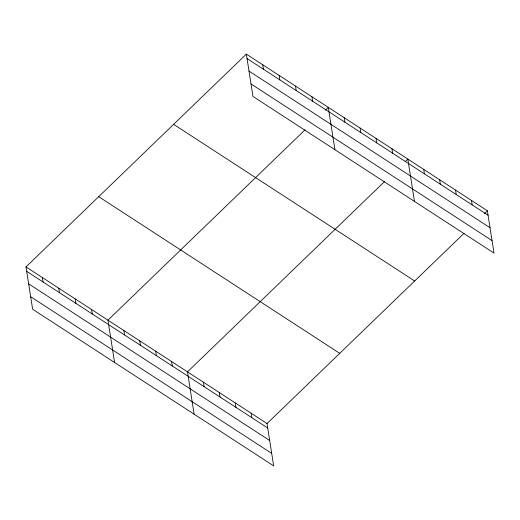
<?xml version="1.0" encoding="UTF-8"?>
<svg xmlns="http://www.w3.org/2000/svg" width="520" height="520" viewBox="0 0 520 520"><rect width="100%" height="100%" fill="white"/><g stroke="black" fill="none" stroke-linecap="round" stroke-linejoin="round"><path stroke-width="0.78" d="M26 266.909L267.033 423.566L273.656 465.881L32.623 309.225L26 266.909L246.344 54.119L487.376 210.775L494 253.091L252.967 96.434L246.344 54.119M305.026 129.857L107.952 320.171L114.576 362.486M325.383 110.195L328.296 107.387L334.919 149.695M384.566 181.552L187.493 371.872L194.116 414.18M405.509 161.33L407.836 159.081L414.459 201.396M267.033 423.566L464.106 233.246M484.465 213.583L487.376 210.775M247.039 58.572L488.072 215.228M248.995 71.064L490.029 227.721M251.011 83.941L492.043 240.597M173.628 124.338L414.661 280.995M98.716 196.69L339.742 353.347M26.696 271.362L267.728 428.019M28.652 283.855L269.685 440.512M30.667 296.731L271.7 453.388M471.465 200.441L472.16 204.893M455.559 190.099L456.255 194.552M439.647 179.758L440.349 184.21M423.741 169.422L424.437 173.875M391.924 148.74L392.62 153.192M376.019 138.405L376.714 142.857M360.106 128.063L360.809 132.516M344.201 117.722L344.897 122.174M311.903 96.733L312.598 101.185M295.51 86.08L296.212 90.532M279.123 75.426L279.819 79.879M262.73 64.773L263.432 69.225M251.128 413.225L251.823 417.677M235.216 402.89L235.911 407.342M219.31 392.548L220.006 397M203.398 382.207L204.1 386.659M171.581 361.53L172.283 365.982M155.675 351.188L156.37 355.641M139.769 340.853L140.465 345.306M123.858 330.512L124.559 334.965M91.559 309.517L92.261 313.969M75.172 298.87L75.868 303.322M58.78 288.217L59.475 292.669M42.393 277.563L43.089 282.016"/></g></svg>
